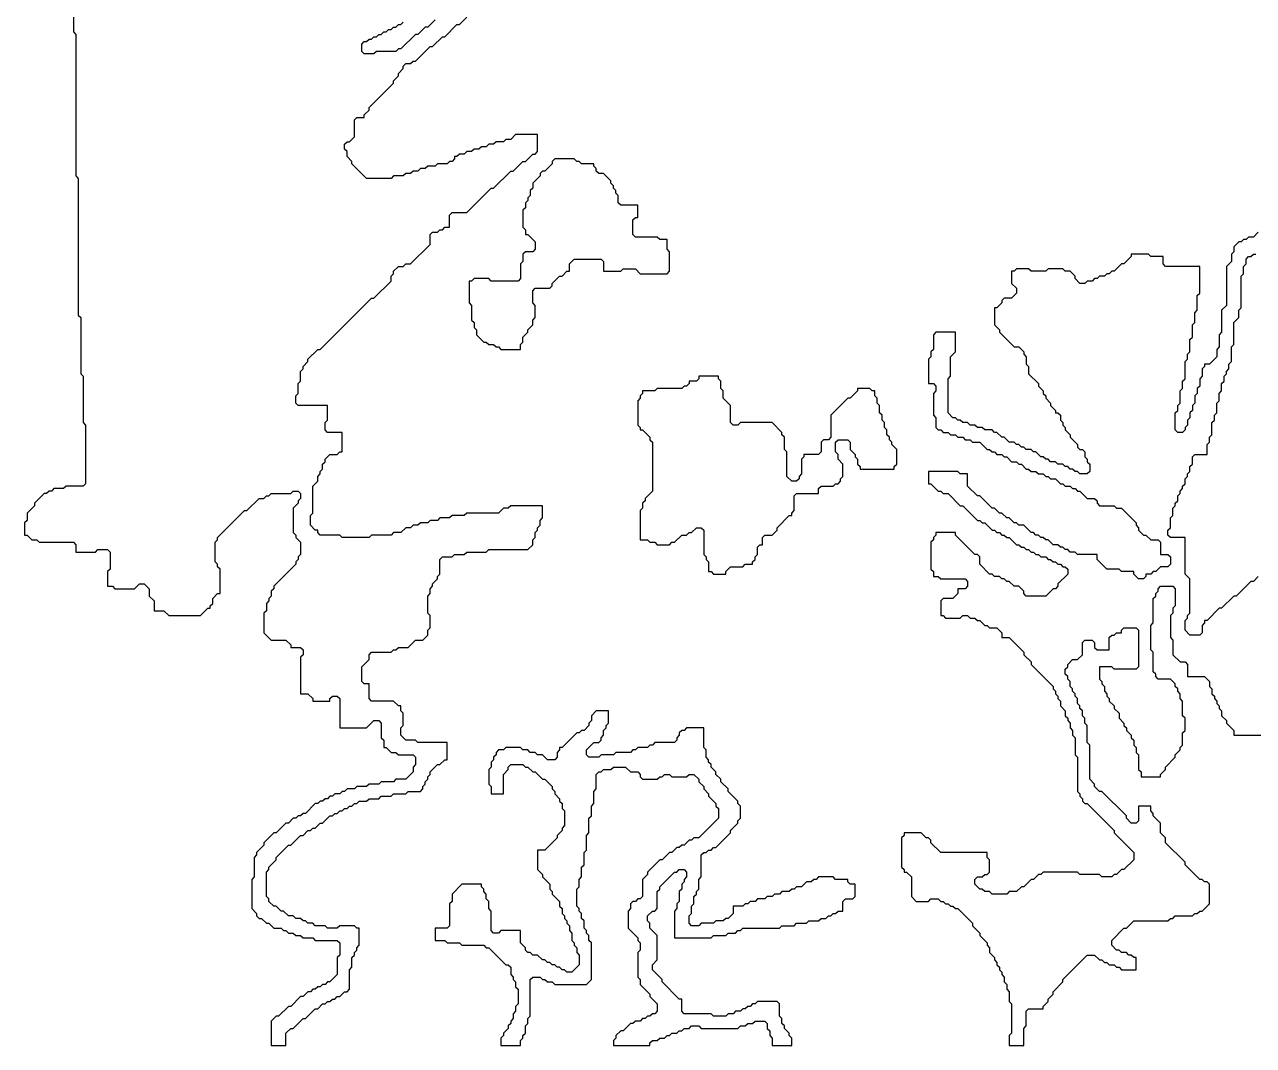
# Model space of a CAD drawing. Header units: metres. Extents: x 0 to 100, y 0 to 127.
# Drawn here: x 60.7 to 73.28, y 0.03 to 10.48 of the extents above; entities that cross this region are included whole.
import ezdxf

# ---------------------------------------------------------------- set-up
doc = ezdxf.new("R2010")
doc.units = ezdxf.units.M

msp = doc.modelspace()

# ---------------------------------------------------------------- linework, layer by layer
for points in [[(61.2, 11.15), (61.2, 10.4), (61.225, 10.375), (61.225, 8.925), (61.25, 8.9), (61.25, 7.5), (61.275, 7.475), (61.275, 6.9), (61.3, 6.875), (61.3, 6.4), (61.325, 6.375), (61.325, 5.775), (61.3, 5.75), (61.125, 5.75), (61.1, 5.725), (61, 5.725), (60.975, 5.7), (60.95, 5.7), (60.925, 5.675), (60.9, 5.675), (60.8, 5.575), (60.8, 5.55), (60.725, 5.475), (60.725, 5.4), (60.7, 5.375), (60.7, 5.25), (60.725, 5.25), (60.775, 5.2), (60.825, 5.2), (60.85, 5.175), (61.2, 5.175), (61.225, 5.15), (61.225, 5.075), (61.425, 5.075), (61.45, 5.1), (61.55, 5.1), (61.575, 5.075), (61.575, 4.9), (61.55, 4.875), (61.55, 4.725), (61.6, 4.725), (61.625, 4.7), (61.825, 4.7), (61.875, 4.75), (61.925, 4.75), (61.975, 4.7), (61.975, 4.625), (62.025, 4.575), (62.025, 4.475), (62.125, 4.475), (62.175, 4.425), (62.5, 4.425), (62.575, 4.5), (62.6, 4.5), (62.6, 4.525), (62.625, 4.55), (62.625, 4.6), (62.675, 4.65), (62.7, 4.65), (62.7, 4.9), (62.675, 4.925), (62.675, 4.95), (62.65, 4.975), (62.65, 5.175), (62.675, 5.2), (62.675, 5.225), (62.95, 5.5), (62.975, 5.5), (63.1, 5.625), (63.15, 5.625), (63.175, 5.65), (63.2, 5.65), (63.225, 5.675), (63.425, 5.675), (63.45, 5.7), (63.5, 5.7), (63.525, 5.675), (63.525, 5.625), (63.5, 5.6), (63.5, 5.575), (63.45, 5.525), (63.45, 5.275), (63.475, 5.25), (63.475, 5.225), (63.525, 5.175), (63.525, 5.05), (63.5, 5.025), (63.5, 5), (63.475, 4.975), (63.475, 4.95), (63.25, 4.725), (63.25, 4.7), (63.225, 4.675), (63.225, 4.625), (63.2, 4.6), (63.2, 4.575), (63.175, 4.55), (63.175, 4.475), (63.15, 4.45), (63.15, 4.25), (63.225, 4.175), (63.375, 4.175), (63.425, 4.125), (63.425, 4.1), (63.525, 4.1), (63.55, 4.075), (63.55, 4.025), (63.525, 4), (63.525, 3.625), (63.6, 3.625), (63.65, 3.575), (63.65, 3.55), (63.825, 3.55), (63.825, 3.575), (63.85, 3.6), (63.9, 3.6), (63.925, 3.575), (63.925, 3.275), (64.2, 3.275), (64.275, 3.35), (64.325, 3.35), (64.35, 3.325), (64.35, 3.175), (64.375, 3.15), (64.375, 3.075), (64.4, 3.075), (64.45, 3.025), (64.5, 3.025), (64.525, 3), (64.675, 3), (64.7, 2.975), (64.7, 2.9), (64.675, 2.875), (64.675, 2.825), (64.6, 2.75), (64.5, 2.75), (64.475, 2.725), (64.35, 2.725), (64.325, 2.7), (64.225, 2.7), (64.2, 2.675), (64.1, 2.675), (64.075, 2.65), (64, 2.65), (63.975, 2.625), (63.95, 2.625), (63.925, 2.6), (63.875, 2.6), (63.85, 2.575), (63.825, 2.575), (63.8, 2.55), (63.775, 2.55), (63.75, 2.525), (63.725, 2.525), (63.7, 2.5), (63.675, 2.5), (63.575, 2.4), (63.55, 2.4), (63.525, 2.375), (63.5, 2.375), (63.475, 2.35), (63.45, 2.35), (63.4, 2.3), (63.375, 2.3), (63.275, 2.2), (63.25, 2.2), (63.15, 2.1), (63.15, 2.075), (63.075, 2), (63.075, 1.975), (63.05, 1.95), (63.05, 1.75), (63.025, 1.725), (63.025, 1.425), (63.075, 1.375), (63.075, 1.35), (63.1, 1.325), (63.125, 1.325), (63.175, 1.275), (63.2, 1.275), (63.25, 1.225), (63.325, 1.225), (63.35, 1.2), (63.375, 1.2), (63.4, 1.175), (63.45, 1.175), (63.475, 1.15), (63.525, 1.15), (63.55, 1.125), (63.65, 1.125), (63.675, 1.1), (63.9, 1.1), (63.925, 1.075), (63.925, 0.95), (63.9, 0.925), (63.9, 0.75), (63.825, 0.675), (63.8, 0.675), (63.775, 0.65), (63.75, 0.65), (63.725, 0.625), (63.7, 0.625), (63.675, 0.6), (63.65, 0.6), (63.625, 0.575), (63.6, 0.575), (63.55, 0.525), (63.525, 0.525), (63.425, 0.425), (63.4, 0.425), (63.3, 0.325), (63.275, 0.325), (63.225, 0.275), (63.225, 0.025), (63.375, 0.025), (63.375, 0.15), (63.425, 0.2), (63.45, 0.2), (63.55, 0.3), (63.575, 0.3), (63.675, 0.4), (63.7, 0.4), (63.75, 0.45), (63.775, 0.45), (63.8, 0.475), (63.825, 0.475), (63.85, 0.5), (63.875, 0.5), (63.9, 0.525), (63.925, 0.525), (63.975, 0.575), (64, 0.575), (64.025, 0.6), (64.025, 0.8), (64.05, 0.825), (64.05, 0.925), (64.075, 0.95), (64.075, 0.975), (64.1, 1), (64.1, 1.025), (64.125, 1.05), (64.125, 1.225), (64.1, 1.225), (64.075, 1.25), (63.925, 1.25), (63.9, 1.225), (63.8, 1.225), (63.775, 1.25), (63.675, 1.25), (63.65, 1.275), (63.6, 1.275), (63.575, 1.3), (63.55, 1.3), (63.525, 1.325), (63.475, 1.325), (63.45, 1.35), (63.4, 1.35), (63.35, 1.4), (63.325, 1.4), (63.275, 1.45), (63.25, 1.45), (63.2, 1.5), (63.2, 1.525), (63.175, 1.55), (63.175, 1.8), (63.2, 1.825), (63.2, 1.85), (63.275, 1.925), (63.275, 1.95), (63.4, 2.075), (63.425, 2.075), (63.525, 2.175), (63.55, 2.175), (63.6, 2.225), (63.625, 2.225), (63.65, 2.25), (63.675, 2.25), (63.725, 2.3), (63.75, 2.3), (63.825, 2.375), (63.85, 2.375), (63.875, 2.4), (63.9, 2.4), (63.925, 2.425), (63.95, 2.425), (63.975, 2.45), (64, 2.45), (64.025, 2.475), (64.05, 2.475), (64.075, 2.5), (64.1, 2.5), (64.125, 2.525), (64.2, 2.525), (64.225, 2.55), (64.325, 2.55), (64.35, 2.575), (64.45, 2.575), (64.475, 2.6), (64.6, 2.6), (64.625, 2.625), (64.75, 2.625), (64.775, 2.65), (64.775, 2.675), (64.8, 2.7), (64.8, 2.725), (64.825, 2.75), (64.825, 2.775), (64.85, 2.8), (64.85, 2.825), (64.925, 2.9), (64.95, 2.9), (65, 2.95), (65.025, 2.95), (65.025, 3.125), (64.725, 3.125), (64.7, 3.15), (64.6, 3.15), (64.55, 3.2), (64.55, 3.275), (64.575, 3.3), (64.575, 3.425), (64.55, 3.45), (64.55, 3.5), (64.525, 3.5), (64.475, 3.55), (64.25, 3.55), (64.225, 3.575), (64.225, 3.725), (64.175, 3.725), (64.15, 3.75), (64.15, 3.9), (64.225, 3.975), (64.225, 4.025), (64.25, 4.05), (64.45, 4.05), (64.475, 4.075), (64.5, 4.075), (64.525, 4.1), (64.625, 4.1), (64.7, 4.175), (64.775, 4.175), (64.825, 4.225), (64.825, 4.275), (64.85, 4.3), (64.85, 4.425), (64.825, 4.45), (64.825, 4.625), (64.85, 4.65), (64.85, 4.7), (64.875, 4.725), (64.875, 4.75), (64.925, 4.8), (64.925, 4.825), (64.95, 4.85), (64.95, 5), (64.975, 5.025), (65.075, 5.025), (65.1, 5.05), (65.2, 5.05), (65.225, 5.075), (65.425, 5.075), (65.45, 5.1), (65.85, 5.1), (65.9, 5.15), (65.9, 5.2), (65.925, 5.225), (65.925, 5.275), (65.95, 5.3), (65.95, 5.325), (65.975, 5.35), (65.975, 5.4), (66, 5.425), (66, 5.55), (65.675, 5.55), (65.65, 5.525), (65.6, 5.525), (65.55, 5.475), (65.225, 5.475), (65.2, 5.45), (65.075, 5.45), (65.05, 5.425), (64.95, 5.425), (64.925, 5.4), (64.85, 5.4), (64.825, 5.375), (64.75, 5.375), (64.725, 5.35), (64.675, 5.35), (64.65, 5.325), (64.6, 5.325), (64.55, 5.275), (64.475, 5.275), (64.45, 5.25), (64.25, 5.25), (64.225, 5.225), (63.95, 5.225), (63.925, 5.25), (63.725, 5.25), (63.7, 5.275), (63.7, 5.3), (63.675, 5.3), (63.625, 5.35), (63.625, 5.45), (63.65, 5.475), (63.65, 5.75), (63.7, 5.8), (63.7, 5.85), (63.725, 5.875), (63.725, 5.9), (63.75, 5.925), (63.75, 5.975), (63.775, 6), (63.775, 6.025), (63.825, 6.075), (63.9, 6.075), (63.925, 6.1), (63.95, 6.1), (63.95, 6.3), (63.8, 6.3), (63.775, 6.325), (63.775, 6.4), (63.8, 6.425), (63.8, 6.575), (63.5, 6.575), (63.475, 6.6), (63.475, 6.675), (63.5, 6.7), (63.5, 6.8), (63.525, 6.825), (63.525, 6.925), (63.55, 6.95), (63.55, 6.975), (63.6, 7.025), (63.6, 7.05), (63.7, 7.15), (63.725, 7.15), (64.25, 7.675), (64.275, 7.675), (64.45, 7.85), (64.45, 7.9), (64.475, 7.925), (64.475, 7.95), (64.525, 8), (64.575, 8), (64.6, 8.025), (64.65, 8.025), (64.85, 8.225), (64.85, 8.325), (64.875, 8.35), (64.925, 8.35), (64.95, 8.375), (64.975, 8.375), (65, 8.4), (65.05, 8.4), (65.05, 8.525), (65.075, 8.55), (65.225, 8.55), (65.475, 8.8), (65.5, 8.8), (65.675, 8.975), (65.7, 8.975), (65.8, 9.075), (65.825, 9.075), (65.9, 9.15), (65.925, 9.15), (65.95, 9.175), (65.95, 9.35), (65.725, 9.35), (65.675, 9.3), (65.625, 9.3), (65.6, 9.275), (65.525, 9.275), (65.5, 9.25), (65.45, 9.25), (65.425, 9.225), (65.375, 9.225), (65.35, 9.2), (65.3, 9.2), (65.275, 9.175), (65.225, 9.175), (65.2, 9.15), (65.15, 9.15), (65.125, 9.125), (65.1, 9.125), (65.1, 9.1), (65.075, 9.075), (65.05, 9.075), (65.025, 9.05), (64.925, 9.05), (64.9, 9.025), (64.825, 9.025), (64.8, 9), (64.75, 9), (64.725, 8.975), (64.675, 8.975), (64.65, 8.95), (64.6, 8.95), (64.575, 8.925), (64.475, 8.925), (64.45, 8.9), (64.2, 8.9), (64.05, 9.05), (64.05, 9.075), (64, 9.125), (64, 9.175), (63.975, 9.2), (63.975, 9.25), (64, 9.275), (64.025, 9.275), (64.075, 9.325), (64.075, 9.5), (64.1, 9.525), (64.175, 9.525), (64.175, 9.55), (64.225, 9.6), (64.225, 9.625), (64.475, 9.875), (64.475, 9.9), (64.525, 9.95), (64.525, 9.975), (64.575, 10.025), (64.575, 10.05), (64.6, 10.075), (64.65, 10.075), (64.675, 10.1), (64.7, 10.1), (64.85, 10.25), (64.875, 10.25), (64.975, 10.35), (65, 10.35), (65.125, 10.475), (65.15, 10.475), (65.225, 10.55)], [(64.9, 10.525), (64.825, 10.45), (64.8, 10.45), (64.725, 10.375), (64.7, 10.375), (64.55, 10.225), (64.525, 10.225), (64.5, 10.2), (64.3, 10.2), (64.275, 10.175), (64.175, 10.175), (64.15, 10.2), (64.15, 10.275), (64.175, 10.3), (64.2, 10.3), (64.225, 10.325), (64.25, 10.325), (64.275, 10.35), (64.3, 10.35), (64.325, 10.375), (64.35, 10.375), (64.375, 10.4), (64.4, 10.4), (64.425, 10.425), (64.45, 10.425), (64.475, 10.45), (64.5, 10.45), (64.525, 10.475), (64.55, 10.475), (64.575, 10.5)], [(73.325, 8.35), (73.275, 8.3), (73.225, 8.3), (73.2, 8.275), (73.175, 8.275), (73.15, 8.25), (73.125, 8.25), (73.075, 8.2), (73.075, 8.15), (73.05, 8.125), (73.05, 8.05), (73, 8), (73, 7.6), (72.95, 7.55), (72.95, 7.325), (72.925, 7.3), (72.925, 7.175), (72.9, 7.15), (72.9, 7.075), (72.825, 7), (72.775, 7), (72.775, 6.975), (72.75, 6.95), (72.75, 6.875), (72.725, 6.85), (72.725, 6.775), (72.7, 6.75), (72.7, 6.7), (72.675, 6.675), (72.675, 6.6), (72.65, 6.575), (72.65, 6.525), (72.625, 6.5), (72.625, 6.45), (72.6, 6.425), (72.6, 6.375), (72.575, 6.35), (72.575, 6.325), (72.55, 6.3), (72.5, 6.3), (72.475, 6.325), (72.475, 6.5), (72.5, 6.525), (72.5, 6.575), (72.525, 6.6), (72.525, 6.725), (72.55, 6.75), (72.55, 6.825), (72.575, 6.85), (72.575, 7.025), (72.6, 7.05), (72.6, 7.1), (72.625, 7.125), (72.625, 7.25), (72.65, 7.275), (72.65, 7.4), (72.675, 7.425), (72.675, 7.525), (72.7, 7.55), (72.7, 7.7), (72.725, 7.725), (72.725, 8), (72.375, 8), (72.35, 8.025), (72.35, 8.1), (72.225, 8.1), (72.2, 8.125), (72.025, 8.125), (72.025, 8.1), (71.95, 8.025), (71.925, 8.025), (71.85, 7.95), (71.825, 7.95), (71.8, 7.925), (71.775, 7.925), (71.75, 7.9), (71.7, 7.9), (71.675, 7.875), (71.65, 7.875), (71.625, 7.85), (71.575, 7.85), (71.55, 7.825), (71.5, 7.825), (71.45, 7.875), (71.45, 7.9), (71.4, 7.95), (71.35, 7.95), (71.325, 7.975), (71.175, 7.975), (71.15, 7.95), (71, 7.95), (70.975, 7.975), (70.85, 7.975), (70.825, 7.95), (70.8, 7.95), (70.8, 7.825), (70.85, 7.775), (70.85, 7.725), (70.8, 7.675), (70.725, 7.675), (70.7, 7.65), (70.7, 7.625), (70.65, 7.575), (70.625, 7.575), (70.625, 7.4), (70.675, 7.35), (70.675, 7.325), (70.825, 7.175), (70.875, 7.175), (70.925, 7.125), (70.925, 7.1), (70.95, 7.075), (70.95, 7), (70.975, 6.975), (70.975, 6.9), (71.075, 6.8), (71.075, 6.775), (71.125, 6.725), (71.125, 6.7), (71.15, 6.675), (71.15, 6.65), (71.2, 6.6), (71.2, 6.575), (71.25, 6.525), (71.25, 6.5), (71.275, 6.5), (71.3, 6.475), (71.3, 6.425), (71.325, 6.4), (71.325, 6.375), (71.35, 6.35), (71.35, 6.325), (71.4, 6.275), (71.4, 6.25), (71.475, 6.175), (71.475, 6.15), (71.5, 6.125), (71.525, 6.125), (71.55, 6.1), (71.55, 6.05), (71.575, 6.025), (71.575, 6), (71.6, 5.975), (71.6, 5.9), (71.575, 5.875), (71.5, 5.875), (71.475, 5.9), (71.45, 5.9), (71.425, 5.925), (71.4, 5.925), (71.375, 5.95), (71.35, 5.95), (71.325, 5.975), (71.275, 5.975), (71.25, 6), (71.2, 6), (71.175, 6.025), (71.15, 6.025), (71.125, 6.05), (71.1, 6.05), (71.05, 6.1), (71.025, 6.1), (71, 6.125), (70.95, 6.125), (70.925, 6.15), (70.9, 6.15), (70.875, 6.175), (70.85, 6.175), (70.825, 6.2), (70.775, 6.2), (70.725, 6.25), (70.7, 6.25), (70.65, 6.3), (70.625, 6.3), (70.6, 6.325), (70.525, 6.325), (70.5, 6.35), (70.45, 6.35), (70.425, 6.375), (70.375, 6.375), (70.35, 6.4), (70.3, 6.4), (70.275, 6.425), (70.25, 6.425), (70.225, 6.45), (70.2, 6.45), (70.15, 6.5), (70.15, 6.85), (70.175, 6.875), (70.175, 7.075), (70.225, 7.125), (70.225, 7.325), (70.025, 7.325), (70, 7.3), (70, 7.15), (69.975, 7.125), (69.975, 7.075), (69.95, 7.05), (69.95, 6.8), (70, 6.8), (70.025, 6.775), (70.025, 6.725), (70, 6.7), (70, 6.475), (70.025, 6.45), (70.025, 6.35), (70.05, 6.325), (70.075, 6.325), (70.1, 6.3), (70.15, 6.3), (70.175, 6.275), (70.225, 6.275), (70.25, 6.25), (70.3, 6.25), (70.325, 6.225), (70.375, 6.225), (70.4, 6.2), (70.475, 6.2), (70.55, 6.125), (70.575, 6.125), (70.6, 6.1), (70.625, 6.1), (70.65, 6.075), (70.7, 6.075), (70.725, 6.05), (70.75, 6.05), (70.8, 6), (70.85, 6), (70.875, 5.975), (70.9, 5.975), (70.95, 5.925), (70.975, 5.925), (71, 5.9), (71.05, 5.9), (71.075, 5.875), (71.125, 5.875), (71.15, 5.85), (71.175, 5.85), (71.2, 5.825), (71.25, 5.825), (71.3, 5.775), (71.325, 5.775), (71.35, 5.75), (71.4, 5.75), (71.425, 5.725), (71.45, 5.725), (71.475, 5.7), (71.5, 5.7), (71.575, 5.625), (71.65, 5.625), (71.675, 5.6), (71.675, 5.575), (71.7, 5.55), (71.85, 5.55), (71.875, 5.525), (71.925, 5.525), (72.075, 5.375), (72.075, 5.35), (72.1, 5.325), (72.1, 5.3), (72.15, 5.25), (72.175, 5.25), (72.225, 5.2), (72.3, 5.2), (72.325, 5.175), (72.325, 5.05), (72.4, 5.05), (72.425, 5.025), (72.425, 4.95), (72.4, 4.925), (72.325, 4.925), (72.275, 4.875), (72.25, 4.875), (72.225, 4.85), (72.175, 4.85), (72.175, 4.825), (72.15, 4.8), (72.1, 4.8), (72.05, 4.85), (72.05, 4.875), (71.925, 4.875), (71.9, 4.9), (71.775, 4.9), (71.675, 5), (71.675, 5.05), (71.475, 5.05), (71.45, 5.075), (71.4, 5.075), (71.375, 5.1), (71.35, 5.1), (71.325, 5.125), (71.3, 5.125), (71.275, 5.15), (71.225, 5.15), (71.175, 5.2), (71.15, 5.2), (71.125, 5.225), (71.1, 5.225), (71.075, 5.25), (71.05, 5.25), (71.025, 5.275), (71, 5.275), (70.925, 5.35), (70.875, 5.35), (70.85, 5.375), (70.825, 5.375), (70.775, 5.425), (70.75, 5.425), (70.7, 5.475), (70.675, 5.475), (70.625, 5.525), (70.6, 5.525), (70.475, 5.65), (70.45, 5.65), (70.35, 5.75), (70.35, 5.875), (70.275, 5.875), (70.25, 5.9), (69.95, 5.9), (69.95, 5.775), (69.975, 5.775), (70.05, 5.7), (70.075, 5.7), (70.1, 5.675), (70.15, 5.675), (70.275, 5.55), (70.3, 5.55), (70.45, 5.4), (70.475, 5.4), (70.5, 5.375), (70.525, 5.375), (70.6, 5.3), (70.625, 5.3), (70.65, 5.275), (70.675, 5.275), (70.7, 5.25), (70.725, 5.25), (70.75, 5.225), (70.775, 5.225), (70.85, 5.15), (70.875, 5.15), (70.9, 5.125), (70.925, 5.125), (70.95, 5.1), (70.975, 5.1), (71, 5.075), (71.025, 5.075), (71.05, 5.05), (71.075, 5.05), (71.1, 5.025), (71.15, 5.025), (71.175, 5), (71.2, 5), (71.225, 4.975), (71.25, 4.975), (71.275, 4.95), (71.3, 4.95), (71.325, 4.925), (71.35, 4.925), (71.375, 4.9), (71.375, 4.85), (71.275, 4.75), (71.275, 4.725), (71.25, 4.7), (71.225, 4.7), (71.15, 4.625), (70.95, 4.625), (70.925, 4.65), (70.925, 4.675), (70.875, 4.725), (70.825, 4.725), (70.775, 4.775), (70.75, 4.775), (70.725, 4.8), (70.7, 4.8), (70.675, 4.825), (70.625, 4.825), (70.6, 4.85), (70.575, 4.85), (70.475, 4.95), (70.475, 5.025), (70.45, 5.05), (70.425, 5.05), (70.225, 5.25), (70.225, 5.275), (70.025, 5.275), (70.025, 5.25), (70, 5.225), (70, 5.2), (69.975, 5.175), (69.975, 4.9), (70, 4.875), (70, 4.825), (70.05, 4.825), (70.075, 4.8), (70.325, 4.8), (70.35, 4.775), (70.35, 4.725), (70.325, 4.7), (70.25, 4.7), (70.25, 4.65), (70.2, 4.6), (70.1, 4.6), (70.075, 4.575), (70.075, 4.425), (70.1, 4.425), (70.125, 4.4), (70.275, 4.4), (70.3, 4.425), (70.35, 4.425), (70.375, 4.4), (70.425, 4.4), (70.45, 4.375), (70.475, 4.375), (70.525, 4.325), (70.55, 4.325), (70.575, 4.3), (70.65, 4.3), (70.7, 4.25), (70.7, 4.2), (70.775, 4.2), (70.925, 4.05), (70.925, 4.025), (71, 3.95), (71, 3.925), (71.225, 3.7), (71.225, 3.675), (71.25, 3.65), (71.25, 3.625), (71.275, 3.6), (71.275, 3.575), (71.3, 3.55), (71.3, 3.5), (71.35, 3.45), (71.35, 3.4), (71.375, 3.375), (71.375, 3.35), (71.4, 3.325), (71.4, 3.275), (71.425, 3.25), (71.425, 3.2), (71.45, 3.175), (71.45, 3), (71.475, 2.975), (71.475, 2.625), (71.5, 2.6), (71.5, 2.575), (71.525, 2.55), (71.525, 2.525), (71.55, 2.5), (71.575, 2.5), (71.85, 2.225), (71.85, 2.2), (72.05, 2), (72.05, 1.925), (71.95, 1.825), (71.925, 1.825), (71.875, 1.775), (71.85, 1.775), (71.825, 1.75), (71.725, 1.75), (71.7, 1.775), (71.5, 1.775), (71.475, 1.8), (71.125, 1.8), (71.1, 1.775), (71.075, 1.775), (71.025, 1.725), (71, 1.725), (70.925, 1.65), (70.9, 1.65), (70.85, 1.6), (70.775, 1.6), (70.75, 1.575), (70.6, 1.575), (70.575, 1.6), (70.525, 1.6), (70.5, 1.625), (70.475, 1.625), (70.425, 1.675), (70.425, 1.725), (70.45, 1.75), (70.5, 1.75), (70.525, 1.775), (70.55, 1.775), (70.575, 1.8), (70.575, 1.925), (70.55, 1.95), (70.55, 2), (70.075, 2), (69.975, 2.1), (69.975, 2.125), (69.95, 2.15), (69.925, 2.15), (69.875, 2.2), (69.7, 2.2), (69.7, 2.175), (69.675, 2.15), (69.675, 1.85), (69.7, 1.825), (69.7, 1.8), (69.725, 1.8), (69.775, 1.75), (69.775, 1.55), (69.825, 1.5), (69.95, 1.5), (69.975, 1.525), (70.05, 1.525), (70.075, 1.5), (70.1, 1.5), (70.125, 1.475), (70.15, 1.475), (70.175, 1.45), (70.2, 1.45), (70.225, 1.425), (70.25, 1.425), (70.4, 1.275), (70.4, 1.25), (70.475, 1.175), (70.475, 1.15), (70.55, 1.075), (70.55, 1.05), (70.575, 1.025), (70.575, 0.975), (70.625, 0.925), (70.625, 0.9), (70.65, 0.875), (70.65, 0.85), (70.675, 0.825), (70.675, 0.8), (70.7, 0.775), (70.7, 0.75), (70.725, 0.725), (70.725, 0.675), (70.75, 0.65), (70.75, 0.6), (70.775, 0.575), (70.775, 0.475), (70.8, 0.45), (70.8, 0.15), (70.775, 0.125), (70.775, 0.025), (70.925, 0.025), (70.925, 0.2), (70.95, 0.225), (70.95, 0.375), (70.975, 0.4), (71.125, 0.4), (71.125, 0.425), (71.175, 0.475), (71.175, 0.5), (71.225, 0.55), (71.225, 0.575), (71.325, 0.675), (71.325, 0.7), (71.575, 0.95), (71.65, 0.95), (71.7, 0.9), (71.725, 0.9), (71.75, 0.875), (71.775, 0.875), (71.8, 0.85), (71.85, 0.85), (71.875, 0.825), (71.9, 0.825), (71.925, 0.8), (72.075, 0.8), (72.075, 0.925), (72.05, 0.925), (72.025, 0.95), (72, 0.95), (71.975, 0.975), (71.925, 0.975), (71.9, 1), (71.875, 1), (71.825, 1.05), (71.825, 1.1), (71.95, 1.225), (71.975, 1.225), (72.05, 1.3), (72.4, 1.3), (72.425, 1.325), (72.45, 1.325), (72.475, 1.35), (72.65, 1.35), (72.675, 1.375), (72.7, 1.375), (72.725, 1.4), (72.75, 1.4), (72.825, 1.475), (72.825, 1.675), (72.8, 1.7), (72.775, 1.7), (72.75, 1.725), (72.725, 1.725), (72.575, 1.875), (72.575, 1.9), (72.375, 2.1), (72.375, 2.15), (72.325, 2.2), (72.325, 2.3), (72.25, 2.375), (72.25, 2.4), (72.225, 2.425), (72.225, 2.475), (72.1, 2.475), (72.1, 2.325), (72.075, 2.3), (72.025, 2.3), (71.975, 2.35), (71.975, 2.375), (71.725, 2.625), (71.7, 2.625), (71.65, 2.675), (71.65, 2.7), (71.6, 2.75), (71.6, 3.1), (71.575, 3.125), (71.575, 3.3), (71.55, 3.325), (71.55, 3.375), (71.525, 3.4), (71.525, 3.45), (71.5, 3.475), (71.5, 3.5), (71.475, 3.525), (71.475, 3.575), (71.45, 3.6), (71.45, 3.625), (71.425, 3.65), (71.425, 3.675), (71.4, 3.7), (71.4, 3.75), (71.375, 3.775), (71.375, 3.8), (71.35, 3.825), (71.35, 3.875), (71.375, 3.9), (71.375, 3.925), (71.425, 3.975), (71.475, 3.975), (71.525, 4.025), (71.525, 4.15), (71.55, 4.175), (71.625, 4.175), (71.65, 4.15), (71.65, 4.1), (71.675, 4.075), (71.8, 4.075), (71.8, 4.2), (71.825, 4.225), (71.85, 4.225), (71.875, 4.25), (71.925, 4.25), (71.925, 4.275), (71.95, 4.3), (72.075, 4.3), (72.1, 4.275), (72.1, 3.9), (72.075, 3.875), (71.85, 3.875), (71.825, 3.9), (71.7, 3.9), (71.7, 3.775), (71.725, 3.75), (71.725, 3.725), (71.75, 3.7), (71.75, 3.65), (71.775, 3.625), (71.775, 3.6), (71.8, 3.575), (71.8, 3.55), (71.85, 3.5), (71.85, 3.475), (71.9, 3.425), (71.9, 3.375), (71.95, 3.325), (71.95, 3.3), (71.975, 3.275), (71.975, 3.25), (72.025, 3.2), (72.025, 3.175), (72.05, 3.15), (72.05, 3.1), (72.075, 3.075), (72.075, 3.025), (72.1, 3), (72.1, 2.85), (72.125, 2.825), (72.125, 2.775), (72.325, 2.775), (72.325, 2.8), (72.375, 2.85), (72.375, 2.875), (72.475, 2.975), (72.475, 3), (72.525, 3.05), (72.525, 3.075), (72.55, 3.1), (72.55, 3.225), (72.575, 3.25), (72.575, 3.375), (72.55, 3.4), (72.55, 3.55), (72.525, 3.575), (72.525, 3.625), (72.5, 3.65), (72.5, 3.675), (72.475, 3.7), (72.475, 3.725), (72.425, 3.775), (72.3, 3.775), (72.275, 3.8), (72.275, 3.825), (72.25, 3.85), (72.25, 4.05), (72.225, 4.075), (72.225, 4.325), (72.25, 4.35), (72.25, 4.6), (72.275, 4.625), (72.275, 4.65), (72.3, 4.675), (72.3, 4.7), (72.325, 4.725), (72.45, 4.725), (72.475, 4.7), (72.475, 4.525), (72.45, 4.5), (72.45, 4.45), (72.425, 4.425), (72.425, 4.2), (72.45, 4.175), (72.45, 4.025), (72.525, 3.95), (72.575, 3.95), (72.6, 3.925), (72.6, 3.8), (72.775, 3.8), (72.825, 3.75), (72.825, 3.7), (72.85, 3.675), (72.85, 3.625), (72.875, 3.6), (72.875, 3.575), (72.9, 3.55), (72.9, 3.525), (72.925, 3.5), (72.925, 3.475), (72.95, 3.45), (72.95, 3.4), (73, 3.35), (73, 3.325), (73.075, 3.25), (73.075, 3.2), (73.375, 3.2)], [(73.325, 4.825), (73.275, 4.775), (73.25, 4.775), (73.1, 4.625), (73.075, 4.625), (72.95, 4.5), (72.925, 4.5), (72.8, 4.375), (72.775, 4.375), (72.775, 4.35), (72.75, 4.325), (72.75, 4.25), (72.725, 4.225), (72.625, 4.225), (72.575, 4.275), (72.575, 4.375), (72.6, 4.4), (72.6, 4.425), (72.625, 4.45), (72.625, 4.8), (72.575, 4.85), (72.575, 5.225), (72.425, 5.225), (72.4, 5.25), (72.4, 5.3), (72.425, 5.325), (72.425, 5.425), (72.45, 5.45), (72.45, 5.525), (72.475, 5.55), (72.475, 5.575), (72.5, 5.6), (72.5, 5.65), (72.525, 5.675), (72.525, 5.7), (72.55, 5.725), (72.55, 5.75), (72.575, 5.775), (72.575, 5.825), (72.6, 5.85), (72.6, 5.875), (72.625, 5.9), (72.625, 5.95), (72.65, 5.975), (72.65, 6.05), (72.675, 6.075), (72.8, 6.075), (72.8, 6.175), (72.825, 6.2), (72.825, 6.25), (72.85, 6.275), (72.85, 6.4), (72.875, 6.425), (72.875, 6.475), (72.9, 6.5), (72.9, 6.6), (72.925, 6.625), (72.925, 6.7), (72.95, 6.725), (72.95, 6.8), (72.975, 6.825), (72.975, 6.875), (73, 6.9), (73, 6.925), (73.025, 6.95), (73.025, 7), (73.05, 7.025), (73.05, 7.175), (73.075, 7.2), (73.075, 7.425), (73.125, 7.475), (73.125, 7.55), (73.15, 7.575), (73.15, 7.9), (73.175, 7.925), (73.175, 8), (73.2, 8.025), (73.2, 8.075), (73.225, 8.1), (73.25, 8.1), (73.275, 8.125), (73.3, 8.125)]]:
    msp.add_lwpolyline(points)
for points in [[(66.125, 9.1), (66.1, 9.075), (66.1, 9.05), (66.025, 8.975), (66, 8.975), (65.975, 8.95), (65.975, 8.925), (65.9, 8.85), (65.9, 8.8), (65.875, 8.775), (65.875, 8.725), (65.85, 8.7), (65.85, 8.675), (65.825, 8.65), (65.825, 8.6), (65.8, 8.575), (65.8, 8.4), (65.825, 8.375), (65.825, 8.325), (65.85, 8.325), (65.925, 8.25), (65.925, 8.175), (65.9, 8.15), (65.825, 8.15), (65.8, 8.125), (65.8, 8.05), (65.775, 8.025), (65.775, 7.875), (65.75, 7.85), (65.475, 7.85), (65.45, 7.875), (65.3, 7.875), (65.275, 7.85), (65.25, 7.85), (65.25, 7.625), (65.275, 7.6), (65.275, 7.45), (65.3, 7.425), (65.3, 7.375), (65.325, 7.35), (65.325, 7.3), (65.4, 7.225), (65.425, 7.225), (65.45, 7.2), (65.5, 7.2), (65.525, 7.175), (65.55, 7.175), (65.575, 7.15), (65.775, 7.15), (65.775, 7.2), (65.8, 7.225), (65.8, 7.275), (65.85, 7.325), (65.85, 7.35), (65.9, 7.4), (65.9, 7.45), (65.925, 7.475), (65.925, 7.6), (65.9, 7.625), (65.9, 7.75), (65.925, 7.775), (66.075, 7.775), (66.1, 7.8), (66.1, 7.825), (66.175, 7.9), (66.2, 7.9), (66.25, 7.95), (66.275, 7.95), (66.275, 8.025), (66.325, 8.075), (66.6, 8.075), (66.625, 8.05), (66.625, 7.95), (66.8, 7.95), (66.825, 7.975), (66.95, 7.975), (67, 7.925), (67.275, 7.925), (67.3, 7.95), (67.3, 8.15), (67.275, 8.175), (67.275, 8.275), (67.2, 8.275), (67.175, 8.3), (66.95, 8.3), (66.925, 8.325), (66.925, 8.475), (66.95, 8.5), (66.975, 8.5), (66.975, 8.625), (66.8, 8.625), (66.775, 8.65), (66.775, 8.725), (66.75, 8.75), (66.75, 8.775), (66.725, 8.8), (66.725, 8.825), (66.7, 8.85), (66.7, 8.875), (66.625, 8.95), (66.575, 8.95), (66.55, 8.975), (66.55, 9), (66.525, 9.025), (66.525, 9.05), (66.4, 9.05), (66.375, 9.075), (66.35, 9.075), (66.325, 9.1)], [(67.6, 6.875), (67.6, 6.85), (67.575, 6.825), (67.5, 6.825), (67.5, 6.8), (67.475, 6.775), (67.45, 6.775), (67.425, 6.75), (67.175, 6.75), (67.15, 6.725), (67.025, 6.725), (67.025, 6.7), (67, 6.675), (67, 6.65), (66.975, 6.625), (66.975, 6.375), (67, 6.35), (67, 6.325), (67.025, 6.325), (67.1, 6.25), (67.1, 6.225), (67.125, 6.2), (67.125, 5.7), (67.05, 5.625), (67.05, 5.6), (67.025, 5.575), (67.025, 5.525), (67, 5.5), (67, 5.2), (67.075, 5.2), (67.1, 5.175), (67.15, 5.175), (67.175, 5.15), (67.3, 5.15), (67.325, 5.175), (67.35, 5.175), (67.425, 5.25), (67.475, 5.25), (67.5, 5.275), (67.525, 5.275), (67.575, 5.325), (67.625, 5.325), (67.65, 5.3), (67.65, 5.05), (67.675, 5.025), (67.675, 5), (67.7, 4.975), (67.7, 4.875), (67.725, 4.875), (67.75, 4.85), (67.875, 4.85), (67.875, 4.875), (67.925, 4.925), (68.05, 4.925), (68.075, 4.95), (68.15, 4.95), (68.15, 4.975), (68.175, 5), (68.175, 5.025), (68.2, 5.05), (68.2, 5.125), (68.225, 5.15), (68.25, 5.15), (68.25, 5.225), (68.275, 5.25), (68.35, 5.25), (68.4, 5.3), (68.4, 5.325), (68.525, 5.45), (68.55, 5.45), (68.55, 5.475), (68.575, 5.5), (68.575, 5.65), (68.6, 5.675), (68.825, 5.675), (68.825, 5.725), (68.85, 5.75), (68.975, 5.75), (69, 5.775), (69.025, 5.775), (69.05, 5.8), (69.05, 5.825), (69.075, 5.85), (69.075, 5.975), (69.025, 6.025), (69.025, 6.075), (69, 6.1), (69, 6.2), (69.025, 6.225), (69.125, 6.225), (69.15, 6.2), (69.15, 6.125), (69.2, 6.075), (69.2, 6.05), (69.225, 6.025), (69.225, 5.975), (69.25, 5.95), (69.25, 5.925), (69.6, 5.925), (69.6, 5.95), (69.625, 5.975), (69.625, 6.125), (69.575, 6.175), (69.575, 6.2), (69.55, 6.225), (69.55, 6.25), (69.525, 6.275), (69.525, 6.325), (69.5, 6.35), (69.5, 6.4), (69.475, 6.425), (69.475, 6.475), (69.45, 6.5), (69.45, 6.575), (69.425, 6.6), (69.425, 6.65), (69.4, 6.675), (69.4, 6.725), (69.375, 6.725), (69.35, 6.75), (69.225, 6.75), (69.225, 6.725), (69.15, 6.65), (69.125, 6.65), (68.95, 6.475), (68.95, 6.25), (68.925, 6.225), (68.875, 6.225), (68.85, 6.2), (68.85, 6.1), (68.825, 6.075), (68.675, 6.075), (68.675, 6.05), (68.65, 6.025), (68.65, 5.875), (68.625, 5.85), (68.625, 5.825), (68.6, 5.8), (68.55, 5.8), (68.5, 5.85), (68.5, 6.1), (68.475, 6.125), (68.475, 6.25), (68.45, 6.275), (68.45, 6.3), (68.35, 6.4), (68.025, 6.4), (68, 6.375), (67.95, 6.375), (67.925, 6.4), (67.925, 6.575), (67.85, 6.65), (67.85, 6.725), (67.825, 6.75), (67.825, 6.825), (67.8, 6.85), (67.8, 6.875)], [(66.55, 3.45), (66.5, 3.4), (66.5, 3.35), (66.475, 3.325), (66.475, 3.3), (66.425, 3.25), (66.4, 3.25), (66.375, 3.225), (66.35, 3.225), (66.2, 3.075), (66.175, 3.075), (66.175, 3.05), (66.15, 3.025), (66.15, 2.975), (66.125, 2.95), (66.05, 2.95), (66, 3), (65.95, 3), (65.925, 3.025), (65.875, 3.025), (65.85, 3.05), (65.8, 3.05), (65.775, 3.075), (65.625, 3.075), (65.6, 3.05), (65.55, 3.05), (65.525, 3.025), (65.525, 3), (65.5, 2.975), (65.5, 2.95), (65.475, 2.925), (65.475, 2.875), (65.45, 2.85), (65.45, 2.7), (65.475, 2.675), (65.475, 2.6), (65.6, 2.6), (65.6, 2.8), (65.65, 2.85), (65.65, 2.875), (65.675, 2.9), (65.8, 2.9), (65.825, 2.875), (65.85, 2.875), (65.9, 2.825), (65.925, 2.825), (66, 2.75), (66.025, 2.75), (66.1, 2.675), (66.1, 2.65), (66.125, 2.625), (66.125, 2.6), (66.175, 2.55), (66.175, 2.525), (66.2, 2.5), (66.2, 2.45), (66.225, 2.425), (66.225, 2.275), (66.2, 2.25), (66.2, 2.225), (66.15, 2.175), (66.15, 2.15), (66.025, 2.025), (65.95, 2.025), (65.95, 1.825), (66, 1.775), (66, 1.75), (66.075, 1.675), (66.075, 1.625), (66.1, 1.6), (66.1, 1.575), (66.175, 1.5), (66.175, 1.45), (66.2, 1.425), (66.2, 1.375), (66.225, 1.35), (66.225, 1.325), (66.25, 1.3), (66.25, 1.275), (66.275, 1.25), (66.275, 1.2), (66.3, 1.175), (66.3, 1.1), (66.325, 1.075), (66.325, 1.05), (66.35, 1.025), (66.35, 0.975), (66.375, 0.95), (66.375, 0.85), (66.3, 0.775), (66.25, 0.775), (66.225, 0.8), (66.2, 0.8), (66.175, 0.825), (66.15, 0.825), (66.125, 0.85), (66.1, 0.85), (66.075, 0.875), (66.05, 0.875), (66.025, 0.9), (66, 0.9), (65.95, 0.95), (65.9, 0.95), (65.875, 0.975), (65.85, 0.975), (65.825, 1), (65.825, 1.025), (65.775, 1.075), (65.775, 1.2), (65.575, 1.2), (65.55, 1.175), (65.5, 1.175), (65.475, 1.2), (65.475, 1.4), (65.45, 1.425), (65.45, 1.5), (65.425, 1.525), (65.425, 1.575), (65.4, 1.6), (65.4, 1.625), (65.375, 1.65), (65.375, 1.675), (65.175, 1.675), (65.075, 1.575), (65.075, 1.5), (65.05, 1.475), (65.05, 1.25), (65.025, 1.225), (64.9, 1.225), (64.9, 1.1), (65, 1.1), (65.025, 1.075), (65.15, 1.075), (65.175, 1.05), (65.4, 1.05), (65.425, 1.025), (65.45, 1.025), (65.625, 0.85), (65.65, 0.85), (65.675, 0.825), (65.675, 0.75), (65.7, 0.725), (65.7, 0.7), (65.725, 0.675), (65.725, 0.625), (65.75, 0.6), (65.75, 0.45), (65.725, 0.425), (65.725, 0.375), (65.7, 0.35), (65.7, 0.3), (65.675, 0.275), (65.675, 0.25), (65.65, 0.225), (65.65, 0.2), (65.6, 0.15), (65.6, 0.125), (65.575, 0.1), (65.575, 0.025), (65.775, 0.025), (65.775, 0.075), (65.8, 0.1), (65.8, 0.125), (65.825, 0.15), (65.825, 0.225), (65.85, 0.25), (65.85, 0.3), (65.875, 0.325), (65.875, 0.7), (65.9, 0.725), (65.975, 0.725), (66, 0.7), (66.025, 0.7), (66.05, 0.675), (66.1, 0.675), (66.125, 0.65), (66.45, 0.65), (66.5, 0.7), (66.5, 1.075), (66.475, 1.1), (66.475, 1.15), (66.45, 1.175), (66.45, 1.2), (66.425, 1.225), (66.425, 1.3), (66.4, 1.325), (66.4, 1.375), (66.375, 1.4), (66.375, 1.425), (66.35, 1.45), (66.35, 1.625), (66.375, 1.65), (66.375, 1.725), (66.4, 1.75), (66.4, 1.85), (66.425, 1.875), (66.425, 2), (66.45, 2.025), (66.45, 2.175), (66.475, 2.2), (66.475, 2.35), (66.5, 2.375), (66.5, 2.475), (66.525, 2.5), (66.525, 2.625), (66.55, 2.65), (66.55, 2.8), (66.575, 2.825), (66.6, 2.825), (66.625, 2.85), (66.7, 2.85), (66.725, 2.875), (66.85, 2.875), (66.9, 2.825), (66.975, 2.825), (67, 2.8), (67, 2.775), (67.025, 2.75), (67.175, 2.75), (67.2, 2.775), (67.225, 2.775), (67.25, 2.8), (67.3, 2.8), (67.325, 2.775), (67.475, 2.775), (67.5, 2.8), (67.55, 2.8), (67.6, 2.75), (67.6, 2.725), (67.65, 2.675), (67.65, 2.65), (67.7, 2.6), (67.7, 2.575), (67.775, 2.5), (67.775, 2.475), (67.8, 2.45), (67.8, 2.35), (67.6, 2.15), (67.55, 2.15), (67.525, 2.125), (67.5, 2.125), (67.45, 2.075), (67.425, 2.075), (67.4, 2.05), (67.375, 2.05), (67.325, 2), (67.3, 2), (67.225, 1.925), (67.2, 1.925), (67.075, 1.8), (67.075, 1.775), (67.025, 1.725), (67.025, 1.55), (67, 1.525), (66.975, 1.525), (66.95, 1.5), (66.925, 1.5), (66.9, 1.475), (66.9, 1.425), (66.875, 1.4), (66.875, 1.225), (66.975, 1.125), (66.975, 1.1), (67, 1.075), (67, 1), (66.975, 0.975), (66.975, 0.725), (67, 0.7), (67, 0.65), (67.1, 0.55), (67.1, 0.525), (67.175, 0.45), (67.175, 0.375), (67.15, 0.35), (67.125, 0.35), (67.1, 0.325), (67.075, 0.325), (67.05, 0.3), (67.025, 0.3), (67, 0.275), (66.95, 0.275), (66.925, 0.25), (66.9, 0.25), (66.825, 0.175), (66.8, 0.175), (66.75, 0.125), (66.75, 0.1), (66.725, 0.075), (66.725, 0.025), (67.1, 0.025), (67.1, 0.05), (67.125, 0.075), (67.175, 0.075), (67.2, 0.1), (67.25, 0.1), (67.275, 0.125), (67.3, 0.125), (67.325, 0.15), (67.375, 0.15), (67.4, 0.175), (67.425, 0.175), (67.45, 0.2), (67.5, 0.2), (67.525, 0.225), (67.6, 0.225), (67.625, 0.2), (68, 0.2), (68.025, 0.225), (68.075, 0.225), (68.1, 0.25), (68.15, 0.25), (68.175, 0.275), (68.275, 0.275), (68.3, 0.25), (68.3, 0.2), (68.325, 0.175), (68.325, 0.125), (68.35, 0.1), (68.35, 0.025), (68.55, 0.025), (68.55, 0.1), (68.525, 0.125), (68.525, 0.15), (68.475, 0.2), (68.475, 0.225), (68.45, 0.25), (68.45, 0.3), (68.425, 0.325), (68.425, 0.45), (68.4, 0.475), (68.2, 0.475), (68.175, 0.45), (68.15, 0.45), (68.125, 0.425), (68.1, 0.425), (68.075, 0.4), (68.05, 0.4), (68.025, 0.375), (67.975, 0.375), (67.95, 0.35), (67.9, 0.35), (67.875, 0.325), (67.75, 0.325), (67.725, 0.35), (67.45, 0.35), (67.425, 0.375), (67.425, 0.5), (67.4, 0.5), (67.225, 0.675), (67.225, 0.7), (67.125, 0.8), (67.125, 0.85), (67.175, 0.9), (67.175, 1.15), (67.1, 1.225), (67.1, 1.275), (67.075, 1.3), (67.075, 1.35), (67.125, 1.4), (67.15, 1.4), (67.175, 1.425), (67.175, 1.6), (67.2, 1.625), (67.2, 1.65), (67.35, 1.8), (67.375, 1.8), (67.4, 1.825), (67.45, 1.825), (67.475, 1.8), (67.475, 1.75), (67.45, 1.725), (67.45, 1.7), (67.425, 1.675), (67.425, 1.625), (67.4, 1.6), (67.4, 1.5), (67.375, 1.475), (67.375, 1.425), (67.35, 1.4), (67.35, 1.125), (67.725, 1.125), (67.75, 1.15), (67.875, 1.15), (67.9, 1.175), (67.975, 1.175), (68, 1.2), (68.025, 1.2), (68.05, 1.225), (68.425, 1.225), (68.45, 1.25), (68.575, 1.25), (68.6, 1.275), (68.7, 1.275), (68.725, 1.3), (68.825, 1.3), (68.85, 1.325), (68.9, 1.325), (68.925, 1.35), (68.95, 1.35), (68.975, 1.375), (69, 1.375), (69.025, 1.4), (69.075, 1.4), (69.075, 1.5), (69.1, 1.525), (69.175, 1.525), (69.2, 1.55), (69.2, 1.675), (69.15, 1.675), (69.125, 1.7), (69.125, 1.725), (69, 1.725), (68.975, 1.75), (68.825, 1.75), (68.8, 1.725), (68.775, 1.725), (68.75, 1.7), (68.7, 1.7), (68.65, 1.65), (68.6, 1.65), (68.575, 1.625), (68.55, 1.625), (68.525, 1.6), (68.45, 1.6), (68.425, 1.575), (68.375, 1.575), (68.35, 1.55), (68.3, 1.55), (68.275, 1.525), (68.2, 1.525), (68.175, 1.5), (68.125, 1.5), (68.1, 1.475), (68.075, 1.475), (68.05, 1.45), (67.95, 1.45), (67.95, 1.375), (67.9, 1.325), (67.875, 1.325), (67.85, 1.3), (67.775, 1.3), (67.75, 1.275), (67.625, 1.275), (67.6, 1.25), (67.525, 1.25), (67.5, 1.275), (67.5, 1.35), (67.525, 1.375), (67.525, 1.45), (67.55, 1.475), (67.55, 1.55), (67.575, 1.575), (67.575, 1.6), (67.6, 1.625), (67.6, 1.725), (67.625, 1.75), (67.625, 1.975), (67.65, 2), (67.675, 2), (67.7, 2.025), (67.725, 2.025), (67.75, 2.05), (67.775, 2.05), (67.925, 2.2), (67.925, 2.225), (68, 2.3), (68, 2.325), (68.025, 2.35), (68.025, 2.475), (68, 2.5), (68, 2.525), (67.9, 2.625), (67.9, 2.65), (67.825, 2.725), (67.825, 2.75), (67.775, 2.8), (67.775, 2.825), (67.725, 2.875), (67.725, 2.9), (67.7, 2.925), (67.7, 2.95), (67.675, 2.975), (67.675, 3.05), (67.65, 3.075), (67.65, 3.275), (67.475, 3.275), (67.45, 3.25), (67.425, 3.25), (67.4, 3.225), (67.4, 3.2), (67.375, 3.175), (67.375, 3.15), (67.35, 3.125), (67.15, 3.125), (67.125, 3.1), (67.1, 3.1), (67.075, 3.075), (66.975, 3.075), (66.95, 3.05), (66.925, 3.05), (66.9, 3.025), (66.75, 3.025), (66.725, 3), (66.6, 3), (66.575, 2.975), (66.475, 2.975), (66.45, 3), (66.45, 3.05), (66.525, 3.125), (66.575, 3.125), (66.6, 3.15), (66.6, 3.175), (66.625, 3.2), (66.625, 3.25), (66.65, 3.275), (66.65, 3.3), (66.675, 3.325), (66.675, 3.45)]]:
    msp.add_lwpolyline(points, close=True)

doc.saveas('drawing.dxf')
